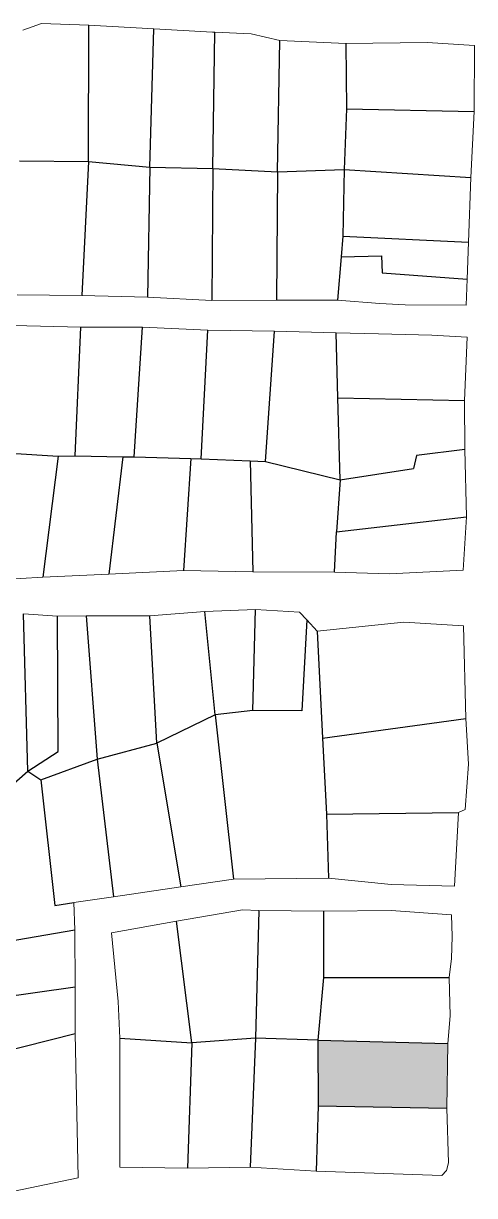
# Model space of a CAD drawing. Header units: millimetres. Extents: x 612074 to 614541, y 1316471 to 1317841.
# Drawn here: x 613413 to 613483, y 1317080.6 to 1317262.5 of the extents above; entities that cross this region are included whole.
import ezdxf

# ---------------------------------------------------------------- set-up
doc = ezdxf.new("R2010")
doc.units = ezdxf.units.MM
doc.layers.add('CAPA ROJA', color=1, linetype='Continuous')
doc.layers.add('PLANTA DE UBICACIÓN', color=7, linetype='Continuous')

msp = doc.modelspace()

# ---------------------------------------------------------------- hatches: boundary and pattern name
at = {"layer": 'PLANTA DE UBICACIÓN'}
h = msp.add_hatch(color=8, dxfattribs=at)
h.dxf.hatch_style = 1
h.paths.add_polyline_path([(613478.84, 1317104.15), (613458.69, 1317104.67), (613458.74, 1317094.52), (613478.73, 1317094.15)])

# ---------------------------------------------------------------- linework, layer by layer
at = {"layer": 'CAPA ROJA', "color": 1, "linetype": 'Continuous', "lineweight": 13}
for p, q in [((613415.78, 1317262.49), (613412.9, 1317261.44)), ((613423.15, 1317262.23), (613415.78, 1317262.49)), ((613433.22, 1317261.66), (613423.15, 1317262.23)), ((613442.35, 1317261.15), (613433.22, 1317261.66)), ((613442.71, 1317261.13), (613442.35, 1317261.15)), ((613448.32, 1317260.88), (613442.71, 1317261.13)), ((613452.77, 1317259.85), (613448.32, 1317260.88)), ((613463.02, 1317259.4), (613452.77, 1317259.85)), ((613475.66, 1317259.56), (613463.02, 1317259.4)), ((613483.01, 1317259.09), (613475.66, 1317259.56)), ((613482.94, 1317248.82), (613483.01, 1317259.09)), ((613482.44, 1317238.57), (613482.94, 1317248.82)), ((613482.06, 1317228.57), (613482.44, 1317238.57)), ((613481.86, 1317222.82), (613482.06, 1317228.57)), ((613481.71, 1317218.77), (613481.86, 1317222.82)), ((613411.98, 1317220.37), (613422.06, 1317220.27)), ((613422.06, 1317220.27), (613432.23, 1317220.01)), ((613432.23, 1317220.01), (613442.2, 1317219.5)), ((613442.2, 1317219.5), (613452.26, 1317219.54)), ((613452.26, 1317219.54), (613461.73, 1317219.56)), ((613461.73, 1317219.56), (613468.28, 1317219.03)), ((613468.28, 1317219.03), (613472.24, 1317218.84)), ((613472.24, 1317218.84), (613481.71, 1317218.77)), ((613411.45, 1317215.62), (613421.9, 1317215.35)), ((613421.9, 1317215.35), (613431.47, 1317215.35)), ((613431.47, 1317215.35), (613441.62, 1317214.88)), ((613441.62, 1317214.88), (613451.95, 1317214.75)), ((613451.95, 1317214.75), (613461.51, 1317214.49)), ((613461.51, 1317214.49), (613468.08, 1317214.34)), ((613468.08, 1317214.34), (613476.39, 1317214.12)), ((613476.39, 1317214.12), (613481.86, 1317213.79)), ((613481.86, 1317213.79), (613481.43, 1317203.98)), ((613481.43, 1317203.98), (613481.52, 1317196.36)), ((613481.52, 1317196.36), (613481.76, 1317185.94)), ((613481.76, 1317185.94), (613481.25, 1317177.65)), ((613437.81, 1317177.58), (613426.24, 1317177.03)), ((613448.57, 1317177.36), (613437.81, 1317177.58)), ((613461.25, 1317177.33), (613448.57, 1317177.36)), ((613469.83, 1317177.06), (613461.25, 1317177.33)), ((613481.25, 1317177.65), (613469.83, 1317177.06)), ((613415.97, 1317176.57), (613405.17, 1317175.89)), ((613426.24, 1317177.03), (613415.97, 1317176.57)), ((613412.98, 1317170.84), (613418.28, 1317170.52)), ((613418.28, 1317170.52), (613422.69, 1317170.53)), ((613422.69, 1317170.53), (613432.61, 1317170.57)), ((613432.61, 1317170.57), (613441.15, 1317171.2)), ((613441.15, 1317171.2), (613449.02, 1317171.51)), ((613449.02, 1317171.51), (613455.86, 1317171.12)), ((613455.86, 1317171.12), (613456.96, 1317169.91)), ((613456.96, 1317169.91), (613458.58, 1317168.19)), ((613458.58, 1317168.19), (613472.04, 1317169.56)), ((613472.04, 1317169.56), (613481.28, 1317168.98)), ((613481.28, 1317168.98), (613481.68, 1317154.64)), ((613481.68, 1317154.64), (613482.05, 1317147.54)), ((613482.05, 1317147.54), (613481.56, 1317140.47)), ((613480.5, 1317140.03), (613479.91, 1317128.58)), ((613481.56, 1317140.47), (613480.5, 1317140.03)), ((613437.39, 1317128.48), (613426.97, 1317126.94)), ((613445.58, 1317129.67), (613437.39, 1317128.48)), ((613460.34, 1317129.86), (613445.58, 1317129.67)), ((613470.09, 1317128.83), (613460.34, 1317129.86)), ((613479.91, 1317128.58), (613470.09, 1317128.83)), ((613426.97, 1317126.94), (613420.82, 1317126.04)), ((613420.82, 1317126.04), (613420.95, 1317121.84)), ((613436.72, 1317123.14), (613446.98, 1317124.94)), ((613446.98, 1317124.94), (613449.54, 1317124.82)), ((613449.54, 1317124.82), (613459.57, 1317124.73)), ((613459.57, 1317124.73), (613470.04, 1317124.83)), ((613470.04, 1317124.83), (613479.43, 1317124.16)), ((613426.67, 1317121.37), (613436.72, 1317123.14)), ((613479.43, 1317124.16), (613479.52, 1317120.76)), ((613420.95, 1317121.84), (613421, 1317112.91)), ((613427.7, 1317110.69), (613426.67, 1317121.37)), ((613479.52, 1317120.76), (613479.42, 1317117.39)), ((613479.42, 1317117.39), (613479.08, 1317114.44)), ((613479.08, 1317114.44), (613479.25, 1317108.46)), ((613421, 1317112.91), (613421.03, 1317105.71)), ((613427.96, 1317104.99), (613427.7, 1317110.69)), ((613479.25, 1317108.46), (613478.84, 1317104.15)), ((613421.03, 1317105.71), (613421.48, 1317083.34)), ((613427.93, 1317084.99), (613427.96, 1317104.99)), ((613478.84, 1317104.15), (613478.73, 1317094.15)), ((613478.73, 1317094.15), (613478.99, 1317085.64)), ((613438.44, 1317084.85), (613427.93, 1317084.99)), ((613448.18, 1317085), (613438.44, 1317084.85)), ((613458.44, 1317084.38), (613448.18, 1317085)), ((613478.99, 1317085.64), (613478.67, 1317084.46)), ((613421.48, 1317083.34), (613408.17, 1317080.57)), ((613477.94, 1317083.67), (613458.44, 1317084.38)), ((613478.67, 1317084.46), (613477.94, 1317083.67))]:
    msp.add_line(p, q, dxfattribs=at)
at = {"layer": 'CAPA ROJA', "color": 1, "linetype": 'Continuous', "lineweight": -3}
for p, q in [((613423.08, 1317241.05), (613423.15, 1317262.23)), ((613432.6, 1317240.2), (613433.22, 1317261.66)), ((613442.37, 1317239.97), (613442.71, 1317261.13)), ((613452.42, 1317239.45), (613452.77, 1317259.85)), ((613463.02, 1317259.4), (613463.13, 1317249.23)), ((613463.13, 1317249.23), (613462.78, 1317239.83)), ((613463.13, 1317249.23), (613482.94, 1317248.82)), ((613412.35, 1317241.15), (613423.08, 1317241.05)), ((613423.08, 1317241.05), (613422.06, 1317220.27)), ((613423.08, 1317241.05), (613432.6, 1317240.2)), ((613432.6, 1317240.2), (613432.23, 1317220.01)), ((613432.6, 1317240.2), (613442.37, 1317239.97)), ((613442.37, 1317239.97), (613442.2, 1317219.5)), ((613442.37, 1317239.97), (613452.42, 1317239.45)), ((613452.42, 1317239.45), (613452.26, 1317219.54)), ((613452.42, 1317239.45), (613462.78, 1317239.83)), ((613462.78, 1317239.83), (613462.55, 1317229.48)), ((613462.78, 1317239.83), (613482.44, 1317238.57)), ((613462.55, 1317229.48), (613462.29, 1317226.29)), ((613462.55, 1317229.48), (613482.06, 1317228.57)), ((613462.29, 1317226.29), (613468.56, 1317226.4)), ((613468.56, 1317226.4), (613468.66, 1317223.78)), ((613462.29, 1317226.29), (613461.73, 1317219.56)), ((613468.66, 1317223.78), (613481.86, 1317222.82)), ((613421.02, 1317195.37), (613421.9, 1317215.35)), ((613430.16, 1317195.21), (613431.47, 1317215.35)), ((613440.56, 1317194.91), (613441.62, 1317214.88)), ((613450.55, 1317194.5), (613451.95, 1317214.75)), ((613461.78, 1317204.38), (613461.51, 1317214.49)), ((613461.78, 1317204.38), (613481.43, 1317203.98)), ((613462.14, 1317191.65), (613461.78, 1317204.38)), ((613410.96, 1317195.82), (613418.37, 1317195.31)), ((613481.52, 1317196.36), (613473.99, 1317195.41)), ((613418.37, 1317195.31), (613415.97, 1317176.57)), ((613418.37, 1317195.31), (613421.02, 1317195.37)), ((613421.02, 1317195.37), (613428.41, 1317195.24)), ((613428.41, 1317195.24), (613426.24, 1317177.03)), ((613428.41, 1317195.24), (613430.16, 1317195.21)), ((613430.16, 1317195.21), (613438.96, 1317194.96)), ((613438.96, 1317194.96), (613437.81, 1317177.58)), ((613438.96, 1317194.96), (613440.56, 1317194.91)), ((613440.56, 1317194.91), (613448.17, 1317194.6)), ((613448.17, 1317194.6), (613448.57, 1317177.36)), ((613448.17, 1317194.6), (613450.55, 1317194.5)), ((613450.55, 1317194.5), (613462.14, 1317191.65)), ((613473.99, 1317195.41), (613473.55, 1317193.43)), ((613462.14, 1317191.65), (613473.55, 1317193.43)), ((613462.14, 1317191.65), (613461.57, 1317183.57)), ((613461.57, 1317183.57), (613481.76, 1317185.94)), ((613461.25, 1317177.33), (613461.57, 1317183.57)), ((613413.67, 1317146.45), (613412.98, 1317170.84)), ((613418.35, 1317149.52), (613418.28, 1317170.52)), ((613422.69, 1317170.53), (613424.41, 1317148.29)), ((613433.68, 1317150.79), (613432.61, 1317170.57)), ((613442.72, 1317155.18), (613441.15, 1317171.2)), ((613448.58, 1317155.87), (613449.02, 1317171.51)), ((613456.96, 1317169.91), (613456.19, 1317155.82)), ((613458.58, 1317168.19), (613459.4, 1317151.54)), ((613448.58, 1317155.87), (613442.72, 1317155.18)), ((613456.19, 1317155.82), (613448.58, 1317155.87)), ((613442.72, 1317155.18), (613433.68, 1317150.79)), ((613442.72, 1317155.18), (613445.58, 1317129.67)), ((613459.4, 1317151.54), (613481.68, 1317154.64)), ((613424.41, 1317148.29), (613433.68, 1317150.79)), ((613433.68, 1317150.79), (613437.39, 1317128.48)), ((613459.4, 1317151.54), (613460.05, 1317139.76)), ((613413.67, 1317146.45), (613418.35, 1317149.52)), ((613415.67, 1317145.12), (613424.41, 1317148.29)), ((613424.41, 1317148.29), (613426.97, 1317126.94)), ((613406.91, 1317140.51), (613413.67, 1317146.45)), ((613413.67, 1317146.45), (613415.67, 1317145.12)), ((613415.67, 1317145.12), (613417.85, 1317125.6)), ((613460.05, 1317139.76), (613480.5, 1317140.03)), ((613460.05, 1317139.76), (613460.34, 1317129.86)), ((613417.85, 1317125.6), (613420.82, 1317126.04)), ((613449.54, 1317124.82), (613449.02, 1317104.98)), ((613459.57, 1317124.73), (613459.58, 1317114.43)), ((613439.14, 1317104.29), (613436.72, 1317123.14)), ((613395.9, 1317117.46), (613420.95, 1317121.84)), ((613459.58, 1317114.43), (613458.69, 1317104.67)), ((613459.58, 1317114.43), (613479.08, 1317114.44)), ((613421, 1317112.91), (613397.46, 1317109.62)), ((613404.64, 1317101.58), (613421.03, 1317105.71)), ((613427.96, 1317104.99), (613439.14, 1317104.29)), ((613449.02, 1317104.98), (613439.14, 1317104.29)), ((613449.02, 1317104.98), (613448.18, 1317085)), ((613458.69, 1317104.67), (613449.02, 1317104.98)), ((613458.69, 1317104.67), (613478.84, 1317104.15)), ((613458.69, 1317104.67), (613458.74, 1317094.52)), ((613439.14, 1317104.29), (613438.44, 1317084.85)), ((613458.74, 1317094.52), (613458.44, 1317084.38)), ((613458.74, 1317094.52), (613478.73, 1317094.15))]:
    msp.add_line(p, q, dxfattribs=at)

doc.saveas('drawing.dxf')
